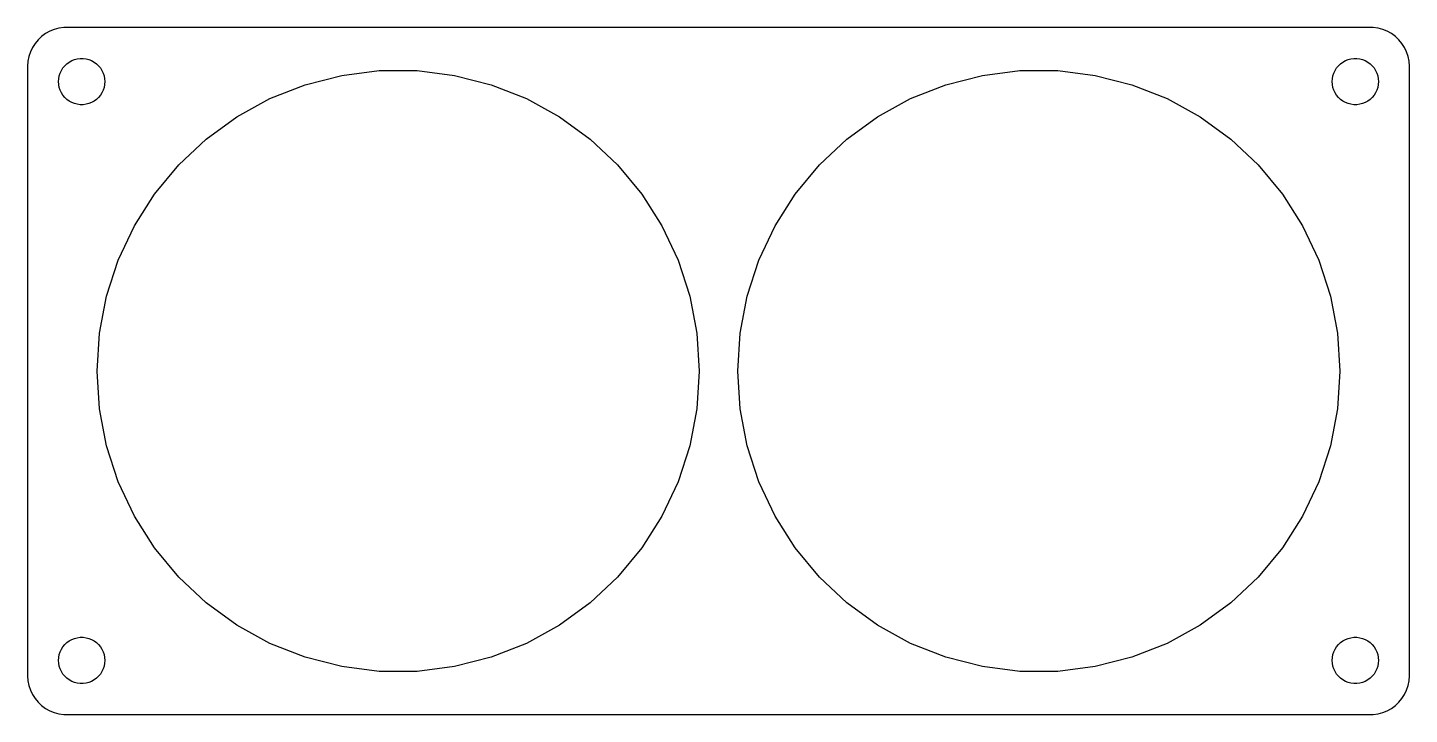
# Model space of a CAD drawing. Header units: metres. Extents: x -90 to 90, y -44 to 44.
import ezdxf

# ---------------------------------------------------------------- set-up
doc = ezdxf.new("R2010")
doc.units = ezdxf.units.M

msp = doc.modelspace()

# ---------------------------------------------------------------- linework, layer by layer
for p, q in [((-87.6871, 43.3526), (-88.1448, 42.9227)), ((-87.1791, 43.7216), (-87.6871, 43.3526)), ((-86.6289, 44.0241), (-87.1791, 43.7216)), ((-86.0451, 44.2553), (-86.6289, 44.0241)), ((-85.4369, 44.4114), (-86.0451, 44.2553)), ((-84.8139, 44.4901), (-85.4369, 44.4114)), ((84.8139, 44.4901), (-84.8139, 44.4901)), ((85.4369, 44.4114), (84.8139, 44.4901)), ((86.0451, 44.2553), (85.4369, 44.4114)), ((86.6289, 44.0241), (86.0451, 44.2553)), ((87.1791, 43.7216), (86.6289, 44.0241)), ((87.6871, 43.3526), (87.1791, 43.7216)), ((88.1448, 42.9227), (87.6871, 43.3526)), ((-89.1489, 41.3406), (-89.3429, 40.7434)), ((-88.8815, 41.9088), (-89.1489, 41.3406)), ((-88.5451, 42.4389), (-88.8815, 41.9088)), ((-88.1448, 42.9227), (-88.5451, 42.4389)), ((88.5451, 42.4389), (88.1448, 42.9227)), ((88.8815, 41.9088), (88.5451, 42.4389)), ((89.1489, 41.3406), (88.8815, 41.9088)), ((89.3429, 40.7434), (89.1489, 41.3406)), ((-89.4606, 40.1267), (-89.5, 39.5)), ((-89.5, 39.5), (-89.5, -39.5)), ((-89.3429, 40.7434), (-89.4606, 40.1267)), ((-84.927, 39.2634), (-84.6869, 39.5536)), ((-84.6869, 39.5536), (-84.4123, 39.8115)), ((-84.4123, 39.8115), (-84.1075, 40.033)), ((-84.1075, 40.033), (-83.7773, 40.2145)), ((-83.7773, 40.2145), (-83.427, 40.3532)), ((-83.427, 40.3532), (-83.0621, 40.4469)), ((-83.0621, 40.4469), (-82.6884, 40.4941)), ((-82.6884, 40.4941), (-82.3116, 40.4941)), ((-82.3116, 40.4941), (-81.9379, 40.4469)), ((-81.9379, 40.4469), (-81.573, 40.3532)), ((-81.573, 40.3532), (-81.2227, 40.2145)), ((-81.2227, 40.2145), (-80.8925, 40.033)), ((-80.8925, 40.033), (-80.5877, 39.8115)), ((-80.5877, 39.8115), (-80.3131, 39.5536)), ((-80.3131, 39.5536), (-80.073, 39.2634)), ((80.073, 39.2634), (80.3131, 39.5536)), ((80.3131, 39.5536), (80.5877, 39.8115)), ((80.5877, 39.8115), (80.8925, 40.033)), ((80.8925, 40.033), (81.2227, 40.2145)), ((81.2227, 40.2145), (81.573, 40.3532)), ((81.573, 40.3532), (81.9379, 40.4469)), ((81.9379, 40.4469), (82.3116, 40.4941)), ((82.3116, 40.4941), (82.6884, 40.4941)), ((82.6884, 40.4941), (83.0621, 40.4469)), ((83.0621, 40.4469), (83.427, 40.3532)), ((83.427, 40.3532), (83.7773, 40.2145)), ((83.7773, 40.2145), (84.1075, 40.033)), ((84.1075, 40.033), (84.4123, 39.8115)), ((84.4123, 39.8115), (84.6869, 39.5536)), ((84.6869, 39.5536), (84.927, 39.2634)), ((89.4606, 40.1267), (89.3429, 40.7434)), ((89.5, 39.5), (89.4606, 40.1267)), ((89.5, -39.5), (89.5, 39.5)), ((-85.5, 37.5), (-85.4763, 37.876)), ((-85.4763, 37.876), (-85.4057, 38.2461)), ((-85.4057, 38.2461), (-85.2893, 38.6044)), ((-85.2893, 38.6044), (-85.1289, 38.9453)), ((-85.1289, 38.9453), (-84.927, 39.2634)), ((-80.073, 39.2634), (-79.8711, 38.9453)), ((-79.8711, 38.9453), (-79.7107, 38.6044)), ((-79.7107, 38.6044), (-79.5943, 38.2461)), ((-79.5943, 38.2461), (-79.5237, 37.876)), ((-79.5237, 37.876), (-79.5, 37.5)), ((-53.5517, 37.0912), (-48.8079, 38.3092)), ((-48.8079, 38.3092), (-43.9488, 38.923)), ((-43.9488, 38.923), (-39.0512, 38.923)), ((-39.0512, 38.923), (-34.1921, 38.3092)), ((-34.1921, 38.3092), (-29.4483, 37.0912)), ((29.4483, 37.0912), (34.1921, 38.3092)), ((34.1921, 38.3092), (39.0512, 38.923)), ((39.0512, 38.923), (43.9488, 38.923)), ((43.9488, 38.923), (48.8079, 38.3092)), ((48.8079, 38.3092), (53.5517, 37.0912)), ((79.5, 37.5), (79.5237, 37.876)), ((79.5237, 37.876), (79.5943, 38.2461)), ((79.5943, 38.2461), (79.7107, 38.6044)), ((79.7107, 38.6044), (79.8711, 38.9453)), ((79.8711, 38.9453), (80.073, 39.2634)), ((84.927, 39.2634), (85.1289, 38.9453)), ((85.1289, 38.9453), (85.2893, 38.6044)), ((85.2893, 38.6044), (85.4057, 38.2461)), ((85.4057, 38.2461), (85.4763, 37.876)), ((85.4763, 37.876), (85.5, 37.5)), ((-85.4763, 37.124), (-85.5, 37.5)), ((-85.4057, 36.7539), (-85.4763, 37.124)), ((-85.2893, 36.3956), (-85.4057, 36.7539)), ((-85.1289, 36.0547), (-85.2893, 36.3956)), ((-84.927, 35.7366), (-85.1289, 36.0547)), ((-79.8711, 36.0547), (-80.073, 35.7366)), ((-79.7107, 36.3956), (-79.8711, 36.0547)), ((-79.5943, 36.7539), (-79.7107, 36.3956)), ((-79.5237, 37.124), (-79.5943, 36.7539)), ((-79.5, 37.5), (-79.5237, 37.124)), ((-58.1054, 35.2883), (-53.5517, 37.0912)), ((-29.4483, 37.0912), (-24.8946, 35.2883)), ((24.8946, 35.2883), (29.4483, 37.0912)), ((53.5517, 37.0912), (58.1054, 35.2883)), ((79.5237, 37.124), (79.5, 37.5)), ((79.5943, 36.7539), (79.5237, 37.124)), ((79.7107, 36.3956), (79.5943, 36.7539)), ((79.8711, 36.0547), (79.7107, 36.3956)), ((80.073, 35.7366), (79.8711, 36.0547)), ((85.1289, 36.0547), (84.927, 35.7366)), ((85.2893, 36.3956), (85.1289, 36.0547)), ((85.4057, 36.7539), (85.2893, 36.3956)), ((85.4763, 37.124), (85.4057, 36.7539)), ((85.5, 37.5), (85.4763, 37.124)), ((-84.6869, 35.4464), (-84.927, 35.7366)), ((-84.4123, 35.1885), (-84.6869, 35.4464)), ((-84.1075, 34.967), (-84.4123, 35.1885)), ((-83.7773, 34.7855), (-84.1075, 34.967)), ((-83.427, 34.6468), (-83.7773, 34.7855)), ((-83.0621, 34.5531), (-83.427, 34.6468)), ((-82.6884, 34.5059), (-83.0621, 34.5531)), ((-82.3116, 34.5059), (-82.6884, 34.5059)), ((-81.9379, 34.5531), (-82.3116, 34.5059)), ((-81.573, 34.6468), (-81.9379, 34.5531)), ((-81.2227, 34.7855), (-81.573, 34.6468)), ((-80.8925, 34.967), (-81.2227, 34.7855)), ((-80.5877, 35.1885), (-80.8925, 34.967)), ((-80.3131, 35.4464), (-80.5877, 35.1885)), ((-80.073, 35.7366), (-80.3131, 35.4464)), ((-62.3972, 32.9288), (-58.1054, 35.2883)), ((-24.8946, 35.2883), (-20.6028, 32.9288)), ((20.6028, 32.9288), (24.8946, 35.2883)), ((58.1054, 35.2883), (62.3972, 32.9288)), ((80.3131, 35.4464), (80.073, 35.7366)), ((80.5877, 35.1885), (80.3131, 35.4464)), ((80.8925, 34.967), (80.5877, 35.1885)), ((81.2227, 34.7855), (80.8925, 34.967)), ((81.573, 34.6468), (81.2227, 34.7855)), ((81.9379, 34.5531), (81.573, 34.6468)), ((82.3116, 34.5059), (81.9379, 34.5531)), ((82.6884, 34.5059), (82.3116, 34.5059)), ((83.0621, 34.5531), (82.6884, 34.5059)), ((83.427, 34.6468), (83.0621, 34.5531)), ((83.7773, 34.7855), (83.427, 34.6468)), ((84.1075, 34.967), (83.7773, 34.7855)), ((84.4123, 35.1885), (84.1075, 34.967)), ((84.6869, 35.4464), (84.4123, 35.1885)), ((84.927, 35.7366), (84.6869, 35.4464)), ((-66.3595, 30.05), (-62.3972, 32.9288)), ((-20.6028, 32.9288), (-16.6405, 30.05)), ((16.6405, 30.05), (20.6028, 32.9288)), ((62.3972, 32.9288), (66.3595, 30.05)), ((-69.9298, 26.6973), (-66.3595, 30.05)), ((-16.6405, 30.05), (-13.0702, 26.6973)), ((13.0702, 26.6973), (16.6405, 30.05)), ((66.3595, 30.05), (69.9298, 26.6973)), ((-73.0517, 22.9236), (-69.9298, 26.6973)), ((-13.0702, 26.6973), (-9.94833, 22.9236)), ((9.94833, 22.9236), (13.0702, 26.6973)), ((69.9298, 26.6973), (73.0517, 22.9236)), ((-75.6759, 18.7884), (-73.0517, 22.9236)), ((-9.94833, 22.9236), (-7.32404, 18.7884)), ((7.32404, 18.7884), (9.94833, 22.9236)), ((73.0517, 22.9236), (75.6759, 18.7884)), ((-77.7613, 14.3569), (-75.6759, 18.7884)), ((-7.32404, 18.7884), (-5.23871, 14.3569)), ((5.23871, 14.3569), (7.32404, 18.7884)), ((75.6759, 18.7884), (77.7613, 14.3569)), ((-79.2747, 9.6989), (-77.7613, 14.3569)), ((-5.23871, 14.3569), (-3.72525, 9.6989)), ((3.72525, 9.6989), (5.23871, 14.3569)), ((77.7613, 14.3569), (79.2747, 9.6989)), ((-80.1925, 4.88799), (-79.2747, 9.6989)), ((-3.72525, 9.6989), (-2.80753, 4.88799)), ((2.80753, 4.88799), (3.72525, 9.6989)), ((79.2747, 9.6989), (80.1925, 4.88799)), ((-80.5, 0), (-80.1925, 4.88799)), ((-2.80753, 4.88799), (-2.5, 0)), ((2.5, 0), (2.80753, 4.88799)), ((80.1925, 4.88799), (80.5, 0)), ((-80.1925, -4.88799), (-80.5, 0)), ((-2.5, 0), (-2.80753, -4.88799)), ((2.80753, -4.88799), (2.5, 0)), ((80.5, 0), (80.1925, -4.88799)), ((-79.2747, -9.6989), (-80.1925, -4.88799)), ((-2.80753, -4.88799), (-3.72525, -9.6989)), ((3.72525, -9.6989), (2.80753, -4.88799)), ((80.1925, -4.88799), (79.2747, -9.6989)), ((-77.7613, -14.3569), (-79.2747, -9.6989)), ((-3.72525, -9.6989), (-5.23871, -14.3569)), ((5.23871, -14.3569), (3.72525, -9.6989)), ((79.2747, -9.6989), (77.7613, -14.3569)), ((-75.6759, -18.7884), (-77.7613, -14.3569)), ((-5.23871, -14.3569), (-7.32404, -18.7884)), ((7.32404, -18.7884), (5.23871, -14.3569)), ((77.7613, -14.3569), (75.6759, -18.7884)), ((-73.0517, -22.9236), (-75.6759, -18.7884)), ((-7.32404, -18.7884), (-9.94833, -22.9236)), ((9.94833, -22.9236), (7.32404, -18.7884)), ((75.6759, -18.7884), (73.0517, -22.9236)), ((-69.9298, -26.6973), (-73.0517, -22.9236)), ((-9.94833, -22.9236), (-13.0702, -26.6973)), ((13.0702, -26.6973), (9.94833, -22.9236)), ((73.0517, -22.9236), (69.9298, -26.6973)), ((-66.3595, -30.05), (-69.9298, -26.6973)), ((-13.0702, -26.6973), (-16.6405, -30.05)), ((16.6405, -30.05), (13.0702, -26.6973)), ((69.9298, -26.6973), (66.3595, -30.05)), ((-62.3972, -32.9288), (-66.3595, -30.05)), ((-16.6405, -30.05), (-20.6028, -32.9288)), ((20.6028, -32.9288), (16.6405, -30.05)), ((66.3595, -30.05), (62.3972, -32.9288)), ((-58.1054, -35.2883), (-62.3972, -32.9288)), ((-20.6028, -32.9288), (-24.8946, -35.2883)), ((24.8946, -35.2883), (20.6028, -32.9288)), ((62.3972, -32.9288), (58.1054, -35.2883)), ((-85.1289, -36.0547), (-84.927, -35.7366)), ((-84.927, -35.7366), (-84.6869, -35.4464)), ((-84.6869, -35.4464), (-84.4123, -35.1885)), ((-84.4123, -35.1885), (-84.1075, -34.967)), ((-84.1075, -34.967), (-83.7773, -34.7855)), ((-83.7773, -34.7855), (-83.427, -34.6468)), ((-83.427, -34.6468), (-83.0621, -34.5531)), ((-83.0621, -34.5531), (-82.6884, -34.5059)), ((-82.6884, -34.5059), (-82.3116, -34.5059)), ((-82.3116, -34.5059), (-81.9379, -34.5531)), ((-81.9379, -34.5531), (-81.573, -34.6468)), ((-81.573, -34.6468), (-81.2227, -34.7855)), ((-81.2227, -34.7855), (-80.8925, -34.967)), ((-80.8925, -34.967), (-80.5877, -35.1885)), ((-80.5877, -35.1885), (-80.3131, -35.4464)), ((-80.3131, -35.4464), (-80.073, -35.7366)), ((-80.073, -35.7366), (-79.8711, -36.0547)), ((-53.5517, -37.0912), (-58.1054, -35.2883)), ((-24.8946, -35.2883), (-29.4483, -37.0912)), ((29.4483, -37.0912), (24.8946, -35.2883)), ((58.1054, -35.2883), (53.5517, -37.0912)), ((79.8711, -36.0547), (80.073, -35.7366)), ((80.073, -35.7366), (80.3131, -35.4464)), ((80.3131, -35.4464), (80.5877, -35.1885)), ((80.5877, -35.1885), (80.8925, -34.967)), ((80.8925, -34.967), (81.2227, -34.7855)), ((81.2227, -34.7855), (81.573, -34.6468)), ((81.573, -34.6468), (81.9379, -34.5531)), ((81.9379, -34.5531), (82.3116, -34.5059)), ((82.3116, -34.5059), (82.6884, -34.5059)), ((82.6884, -34.5059), (83.0621, -34.5531)), ((83.0621, -34.5531), (83.427, -34.6468)), ((83.427, -34.6468), (83.7773, -34.7855)), ((83.7773, -34.7855), (84.1075, -34.967)), ((84.1075, -34.967), (84.4123, -35.1885)), ((84.4123, -35.1885), (84.6869, -35.4464)), ((84.6869, -35.4464), (84.927, -35.7366)), ((84.927, -35.7366), (85.1289, -36.0547)), ((-85.5, -37.5), (-85.4763, -37.124)), ((-85.4763, -37.876), (-85.5, -37.5)), ((-85.4763, -37.124), (-85.4057, -36.7539)), ((-85.4057, -36.7539), (-85.2893, -36.3956)), ((-85.2893, -36.3956), (-85.1289, -36.0547)), ((-79.8711, -36.0547), (-79.7107, -36.3956)), ((-79.7107, -36.3956), (-79.5943, -36.7539)), ((-79.5943, -36.7539), (-79.5237, -37.124)), ((-79.5237, -37.124), (-79.5, -37.5)), ((-79.5, -37.5), (-79.5237, -37.876)), ((-48.8079, -38.3092), (-53.5517, -37.0912)), ((-29.4483, -37.0912), (-34.1921, -38.3092)), ((34.1921, -38.3092), (29.4483, -37.0912)), ((53.5517, -37.0912), (48.8079, -38.3092)), ((79.5, -37.5), (79.5237, -37.124)), ((79.5237, -37.876), (79.5, -37.5)), ((79.5237, -37.124), (79.5943, -36.7539)), ((79.5943, -36.7539), (79.7107, -36.3956)), ((79.7107, -36.3956), (79.8711, -36.0547)), ((85.1289, -36.0547), (85.2893, -36.3956)), ((85.2893, -36.3956), (85.4057, -36.7539)), ((85.4057, -36.7539), (85.4763, -37.124)), ((85.4763, -37.124), (85.5, -37.5)), ((85.5, -37.5), (85.4763, -37.876)), ((-85.4057, -38.2461), (-85.4763, -37.876)), ((-85.2893, -38.6044), (-85.4057, -38.2461)), ((-85.1289, -38.9453), (-85.2893, -38.6044)), ((-84.927, -39.2634), (-85.1289, -38.9453)), ((-84.6869, -39.5536), (-84.927, -39.2634)), ((-80.073, -39.2634), (-80.3131, -39.5536)), ((-79.8711, -38.9453), (-80.073, -39.2634)), ((-79.7107, -38.6044), (-79.8711, -38.9453)), ((-79.5943, -38.2461), (-79.7107, -38.6044)), ((-79.5237, -37.876), (-79.5943, -38.2461)), ((-43.9488, -38.923), (-48.8079, -38.3092)), ((-39.0512, -38.923), (-43.9488, -38.923)), ((-34.1921, -38.3092), (-39.0512, -38.923)), ((39.0512, -38.923), (34.1921, -38.3092)), ((43.9488, -38.923), (39.0512, -38.923)), ((48.8079, -38.3092), (43.9488, -38.923)), ((79.5943, -38.2461), (79.5237, -37.876)), ((79.7107, -38.6044), (79.5943, -38.2461)), ((79.8711, -38.9453), (79.7107, -38.6044)), ((80.073, -39.2634), (79.8711, -38.9453)), ((80.3131, -39.5536), (80.073, -39.2634)), ((84.927, -39.2634), (84.6869, -39.5536)), ((85.1289, -38.9453), (84.927, -39.2634)), ((85.2893, -38.6044), (85.1289, -38.9453)), ((85.4057, -38.2461), (85.2893, -38.6044)), ((85.4763, -37.876), (85.4057, -38.2461)), ((-89.5, -39.5), (-89.4606, -40.1267)), ((-89.4606, -40.1267), (-89.3429, -40.7434)), ((-89.3429, -40.7434), (-89.1489, -41.3406)), ((-84.4123, -39.8115), (-84.6869, -39.5536)), ((-84.1075, -40.033), (-84.4123, -39.8115)), ((-83.7773, -40.2145), (-84.1075, -40.033)), ((-83.427, -40.3532), (-83.7773, -40.2145)), ((-83.0621, -40.4469), (-83.427, -40.3532)), ((-82.6884, -40.4941), (-83.0621, -40.4469)), ((-82.3116, -40.4941), (-82.6884, -40.4941)), ((-81.9379, -40.4469), (-82.3116, -40.4941)), ((-81.573, -40.3532), (-81.9379, -40.4469)), ((-81.2227, -40.2145), (-81.573, -40.3532)), ((-80.8925, -40.033), (-81.2227, -40.2145)), ((-80.5877, -39.8115), (-80.8925, -40.033)), ((-80.3131, -39.5536), (-80.5877, -39.8115)), ((80.5877, -39.8115), (80.3131, -39.5536)), ((80.8925, -40.033), (80.5877, -39.8115)), ((81.2227, -40.2145), (80.8925, -40.033)), ((81.573, -40.3532), (81.2227, -40.2145)), ((81.9379, -40.4469), (81.573, -40.3532)), ((82.3116, -40.4941), (81.9379, -40.4469)), ((82.6884, -40.4941), (82.3116, -40.4941)), ((83.0621, -40.4469), (82.6884, -40.4941)), ((83.427, -40.3532), (83.0621, -40.4469)), ((83.7773, -40.2145), (83.427, -40.3532)), ((84.1075, -40.033), (83.7773, -40.2145)), ((84.4123, -39.8115), (84.1075, -40.033)), ((84.6869, -39.5536), (84.4123, -39.8115)), ((89.1489, -41.3406), (89.3429, -40.7434)), ((89.3429, -40.7434), (89.4606, -40.1267)), ((89.4606, -40.1267), (89.5, -39.5)), ((-89.1489, -41.3406), (-88.8815, -41.9088)), ((-88.8815, -41.9088), (-88.5451, -42.4389)), ((-88.5451, -42.4389), (-88.1448, -42.9227)), ((-88.1448, -42.9227), (-87.6871, -43.3526)), ((87.6871, -43.3526), (88.1448, -42.9227)), ((88.1448, -42.9227), (88.5451, -42.4389)), ((88.5451, -42.4389), (88.8815, -41.9088)), ((88.8815, -41.9088), (89.1489, -41.3406)), ((-87.6871, -43.3526), (-87.1791, -43.7216)), ((-87.1791, -43.7216), (-86.6289, -44.0241)), ((-86.6289, -44.0241), (-86.0451, -44.2553)), ((-86.0451, -44.2553), (-85.4369, -44.4114)), ((-85.4369, -44.4114), (-84.8139, -44.4901)), ((-84.8139, -44.4901), (84.8139, -44.4901)), ((84.8139, -44.4901), (85.4369, -44.4114)), ((85.4369, -44.4114), (86.0451, -44.2553)), ((86.0451, -44.2553), (86.6289, -44.0241)), ((86.6289, -44.0241), (87.1791, -43.7216)), ((87.1791, -43.7216), (87.6871, -43.3526))]:
    msp.add_line(p, q)

doc.saveas('drawing.dxf')
